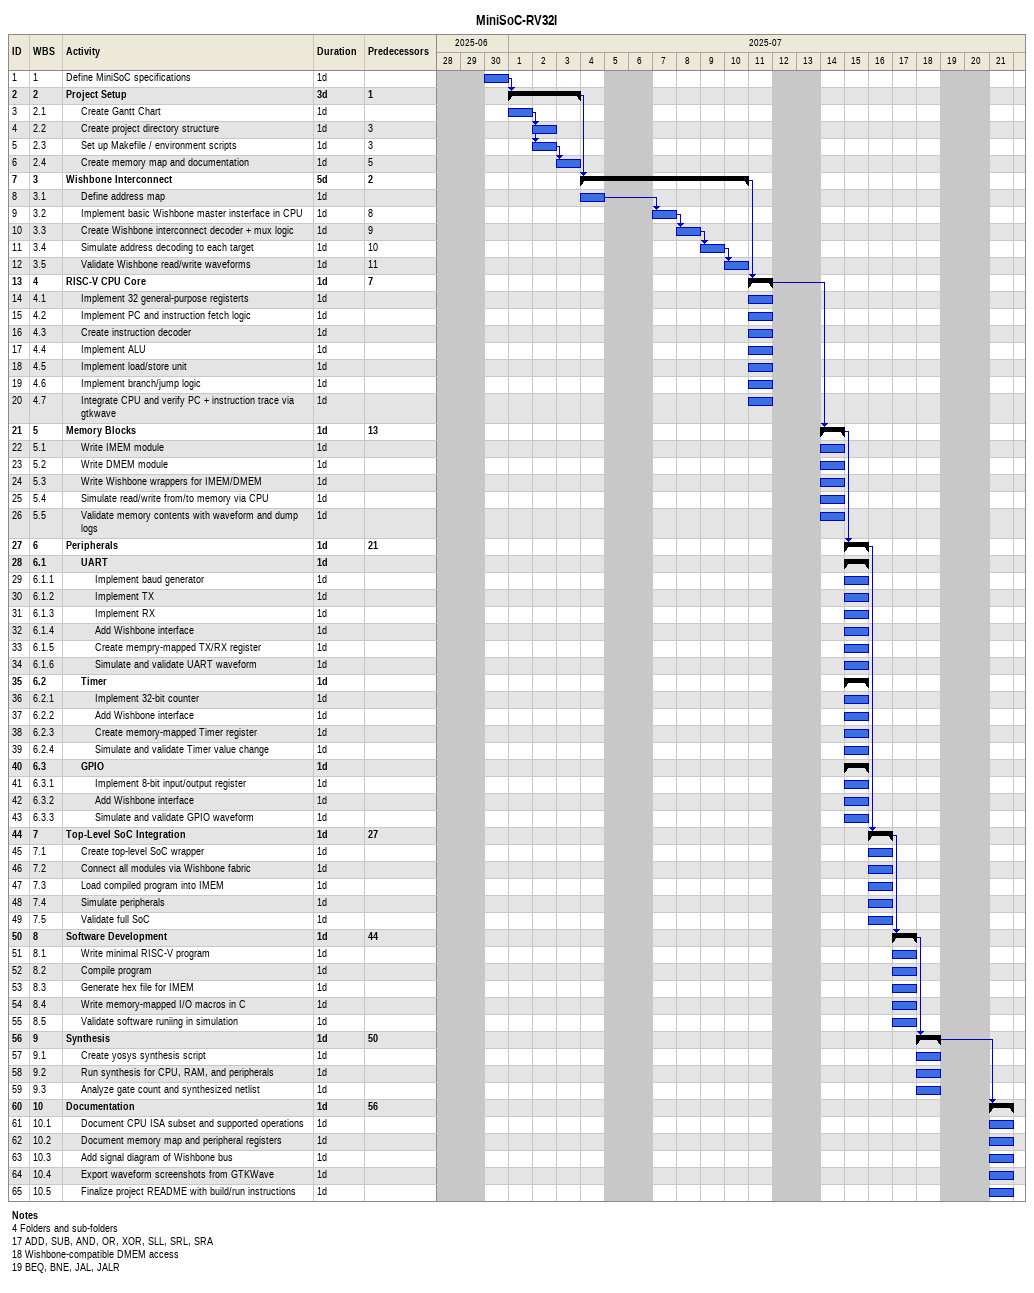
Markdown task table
MiniSoC-RV32I

| ID | WBS | Task | Duration | Start | Finish | Predecessors |
|---|---|---|---|---|---|---|
| 1 | 1 | Define MiniSoC specifications | 1d | 2025-06-30 | 2025-06-30 |  |
| 2 | 2 | **Project Setup** | 3d | 2025-07-01 | 2025-07-03 | 1 |
| 3 | 2.1 | Create Gantt Chart | 1d | 2025-07-01 | 2025-07-01 |  |
| 4 | 2.2 | Create project directory structure | 1d | 2025-07-02 | 2025-07-02 | 3 |
| 5 | 2.3 | Set up Makefile / environment scripts | 1d | 2025-07-02 | 2025-07-02 | 3 |
| 6 | 2.4 | Create memory map and documentation | 1d | 2025-07-03 | 2025-07-03 | 5 |
| 7 | 3 | **Wishbone Interconnect** | 5d | 2025-07-04 | 2025-07-10 | 2 |
| 8 | 3.1 | Define address map | 1d | 2025-07-04 | 2025-07-04 |  |
| 9 | 3.2 | Implement basic Wishbone master insterface in CPU | 1d | 2025-07-07 | 2025-07-07 | 8 |
| 10 | 3.3 | Create Wishbone interconnect decoder + mux logic | 1d | 2025-07-08 | 2025-07-08 | 9 |
| 11 | 3.4 | Simulate address decoding to each target | 1d | 2025-07-09 | 2025-07-09 | 10 |
| 12 | 3.5 | Validate Wishbone read/write waveforms | 1d | 2025-07-10 | 2025-07-10 | 11 |
| 13 | 4 | **RISC-V CPU Core** | 1d | 2025-07-11 | 2025-07-11 | 7 |
| 14 | 4.1 | Implement 32 general-purpose registerts | 1d | 2025-07-11 | 2025-07-11 |  |
| 15 | 4.2 | Implement PC and instruction fetch logic | 1d | 2025-07-11 | 2025-07-11 |  |
| 16 | 4.3 | Create instruction decoder | 1d | 2025-07-11 | 2025-07-11 |  |
| 17 | 4.4 | Implement ALU | 1d | 2025-07-11 | 2025-07-11 |  |
| 18 | 4.5 | Implement load/store unit | 1d | 2025-07-11 | 2025-07-11 |  |
| 19 | 4.6 | Implement branch/jump logic | 1d | 2025-07-11 | 2025-07-11 |  |
| 20 | 4.7 | Integrate CPU and verify PC + instruction trace via gtkwave | 1d | 2025-07-11 | 2025-07-11 |  |
| 21 | 5 | **Memory Blocks** | 1d | 2025-07-14 | 2025-07-14 | 13 |
| 22 | 5.1 | Write IMEM module | 1d | 2025-07-14 | 2025-07-14 |  |
| 23 | 5.2 | Write DMEM module | 1d | 2025-07-14 | 2025-07-14 |  |
| 24 | 5.3 | Write Wishbone wrappers for IMEM/DMEM | 1d | 2025-07-14 | 2025-07-14 |  |
| 25 | 5.4 | Simulate read/write from/to memory via CPU | 1d | 2025-07-14 | 2025-07-14 |  |
| 26 | 5.5 | Validate memory contents with waveform and dump logs | 1d | 2025-07-14 | 2025-07-14 |  |
| 27 | 6 | **Peripherals** | 1d | 2025-07-15 | 2025-07-15 | 21 |
| 28 | 6.1 | **UART** | 1d | 2025-07-15 | 2025-07-15 |  |
| 29 | 6.1.1 | Implement baud generator | 1d | 2025-07-15 | 2025-07-15 |  |
| 30 | 6.1.2 | Implement TX | 1d | 2025-07-15 | 2025-07-15 |  |
| 31 | 6.1.3 | Implement RX | 1d | 2025-07-15 | 2025-07-15 |  |
| 32 | 6.1.4 | Add Wishbone interface | 1d | 2025-07-15 | 2025-07-15 |  |
| 33 | 6.1.5 | Create mempry-mapped TX/RX register | 1d | 2025-07-15 | 2025-07-15 |  |
| 34 | 6.1.6 | Simulate and validate UART waveform | 1d | 2025-07-15 | 2025-07-15 |  |
| 35 | 6.2 | **Timer** | 1d | 2025-07-15 | 2025-07-15 |  |
| 36 | 6.2.1 | Implement 32-bit counter | 1d | 2025-07-15 | 2025-07-15 |  |
| 37 | 6.2.2 | Add Wishbone interface | 1d | 2025-07-15 | 2025-07-15 |  |
| 38 | 6.2.3 | Create memory-mapped Timer register | 1d | 2025-07-15 | 2025-07-15 |  |
| 39 | 6.2.4 | Simulate and validate Timer value change | 1d | 2025-07-15 | 2025-07-15 |  |
| 40 | 6.3 | **GPIO** | 1d | 2025-07-15 | 2025-07-15 |  |
| 41 | 6.3.1 | Implement 8-bit input/output register | 1d | 2025-07-15 | 2025-07-15 |  |
| 42 | 6.3.2 | Add Wishbone interface | 1d | 2025-07-15 | 2025-07-15 |  |
| 43 | 6.3.3 | Simulate and validate GPIO waveform | 1d | 2025-07-15 | 2025-07-15 |  |
| 44 | 7 | **Top-Level SoC Integration** | 1d | 2025-07-16 | 2025-07-16 | 27 |
| 45 | 7.1 | Create top-level SoC wrapper | 1d | 2025-07-16 | 2025-07-16 |  |
| 46 | 7.2 | Connect all modules via Wishbone fabric | 1d | 2025-07-16 | 2025-07-16 |  |
| 47 | 7.3 | Load compiled program into IMEM | 1d | 2025-07-16 | 2025-07-16 |  |
| 48 | 7.4 | Simulate peripherals | 1d | 2025-07-16 | 2025-07-16 |  |
| 49 | 7.5 | Validate full SoC | 1d | 2025-07-16 | 2025-07-16 |  |
| 50 | 8 | **Software Development** | 1d | 2025-07-17 | 2025-07-17 | 44 |
| 51 | 8.1 | Write minimal RISC-V program | 1d | 2025-07-17 | 2025-07-17 |  |
| 52 | 8.2 | Compile program | 1d | 2025-07-17 | 2025-07-17 |  |
| 53 | 8.3 | Generate hex file for IMEM | 1d | 2025-07-17 | 2025-07-17 |  |
| 54 | 8.4 | Write memory-mapped I/O macros in C | 1d | 2025-07-17 | 2025-07-17 |  |
| 55 | 8.5 | Validate software runiing in simulation | 1d | 2025-07-17 | 2025-07-17 |  |
| 56 | 9 | **Synthesis** | 1d | 2025-07-18 | 2025-07-18 | 50 |
| 57 | 9.1 | Create yosys synthesis script | 1d | 2025-07-18 | 2025-07-18 |  |
| 58 | 9.2 | Run synthesis for CPU, RAM, and peripherals | 1d | 2025-07-18 | 2025-07-18 |  |
| 59 | 9.3 | Analyze gate count and synthesized netlist | 1d | 2025-07-18 | 2025-07-18 |  |
| 60 | 10 | **Documentation** | 1d | 2025-07-21 | 2025-07-21 | 56 |
| 61 | 10.1 | Document CPU ISA subset and supported operations | 1d | 2025-07-21 | 2025-07-21 |  |
| 62 | 10.2 | Document memory map and peripheral registers | 1d | 2025-07-21 | 2025-07-21 |  |
| 63 | 10.3 | Add signal diagram of Wishbone bus | 1d | 2025-07-21 | 2025-07-21 |  |
| 64 | 10.4 | Export waveform screenshots from GTKWave | 1d | 2025-07-21 | 2025-07-21 |  |
| 65 | 10.5 | Finalize project README with build/run instructions | 1d | 2025-07-21 | 2025-07-21 |  |

Notes
- 4: Folders and sub-folders
- 17: ADD, SUB, AND, OR, XOR, SLL, SRL, SRA
- 18: Wishbone-compatible DMEM access
- 19: BEQ, BNE, JAL, JALR
